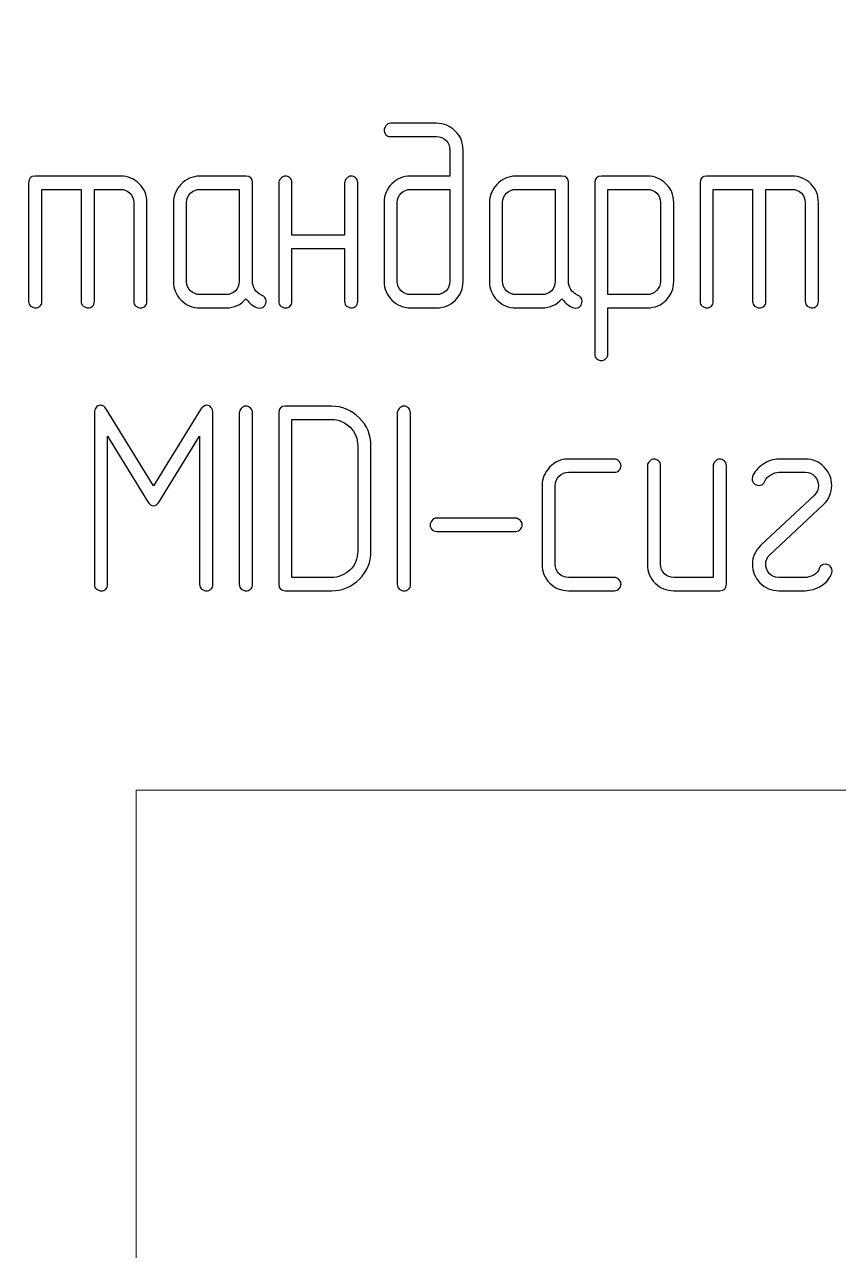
# Model space of a CAD drawing. Header units: millimetres. Extents: x -200 to 200, y -144 to 143.
# Drawn here: x -42.22 to -25.18, y 16.67 to 42.32 of the extents above; entities that cross this region are included whole.
import ezdxf

# ---------------------------------------------------------------- set-up
doc = ezdxf.new("R2010")
doc.units = ezdxf.units.MM
doc.header["$MEASUREMENT"] = 0
doc.layers.add('BLACK', color=7, linetype='Continuous')

msp = doc.modelspace()

# ---------------------------------------------------------------- linework, layer by layer
at = {"layer": 'BLACK', "color": 250, "lineweight": 20}
msp.add_lwpolyline([(-39.8769, -34.0505), (5.5219, -34.0505), (5.5219, 26.2989), (-39.8769, 26.2989), (-39.8769, -34.0505)], close=True, dxfattribs=at)
msp.add_open_spline([(-39.771, 92.8986), (-39.771, 92.8986), (-109.3226, 92.8986), (-109.3226, 92.8986), (-109.3226, 92.8986), (-109.3226, -92.0979), (-109.3226, -92.0979), (-109.3226, -92.0979), (-40.0365, -92.0979), (-40.0365, -92.0979)], degree=3, knots=[0, 0, 0, 0, 0.3333333, 0.3333333, 0.3333333, 0.6666667, 0.6666667, 0.6666667, 1, 1, 1, 1], dxfattribs=at)
at = {"layer": 'BLACK', "color": 250}
for points, knots in [([(-33.312, 39.146), (-33.312, 39.146), (-33.312, 39.7019), (-33.312, 39.7019), (-33.312, 39.7772), (-33.3383, 39.8421), (-33.392, 39.8957), (-33.4446, 39.9494), (-33.5114, 39.9757), (-33.5904, 39.9757), (-33.5904, 39.9757), (-34.5519, 39.9757), (-34.5519, 39.9757), (-34.5933, 39.9757), (-34.6281, 39.9889), (-34.6535, 40.0143), (-34.677, 40.0444), (-34.6892, 40.0773), (-34.6892, 40.114), (-34.6892, 40.1347), (-34.6779, 40.162), (-34.6544, 40.1986), (-34.6318, 40.2344), (-34.597, 40.2523), (-34.5509, 40.2523), (-34.5509, 40.2523), (-33.5895, 40.2523), (-33.5895, 40.2523), (-33.4371, 40.2523), (-33.3063, 40.1977), (-33.1982, 40.0895), (-33.09, 39.9813), (-33.0354, 39.8525), (-33.0354, 39.7038), (-33.0354, 39.7038), (-33.0354, 36.9428), (-33.0354, 36.9428), (-33.0354, 36.7923), (-33.0881, 36.6624), (-33.1935, 36.5542), (-33.2998, 36.4461), (-33.4315, 36.3915), (-33.5895, 36.3915), (-33.5895, 36.3915), (-34.1351, 36.3915), (-34.1351, 36.3915), (-34.2875, 36.3915), (-34.4183, 36.4461), (-34.5265, 36.5542), (-34.6347, 36.6624), (-34.6892, 36.7923), (-34.6892, 36.9428), (-34.6892, 36.9428), (-34.6892, 38.5947), (-34.6892, 38.5947), (-34.6892, 38.749), (-34.6356, 38.8797), (-34.5293, 38.986), (-34.423, 39.0923), (-34.2913, 39.146), (-34.1351, 39.146), (-34.1351, 39.146), (-33.312, 39.146), (-33.312, 39.146)], [0, 0, 0, 0, 0.047619, 0.047619, 0.047619, 0.0952381, 0.0952381, 0.0952381, 0.1428571, 0.1428571, 0.1428571, 0.1904762, 0.1904762, 0.1904762, 0.2380952, 0.2380952, 0.2380952, 0.2857143, 0.2857143, 0.2857143, 0.3333333, 0.3333333, 0.3333333, 0.3809524, 0.3809524, 0.3809524, 0.4285714, 0.4285714, 0.4285714, 0.4761905, 0.4761905, 0.4761905, 0.5238095, 0.5238095, 0.5238095, 0.5714286, 0.5714286, 0.5714286, 0.6190476, 0.6190476, 0.6190476, 0.6666667, 0.6666667, 0.6666667, 0.7142857, 0.7142857, 0.7142857, 0.7619048, 0.7619048, 0.7619048, 0.8095238, 0.8095238, 0.8095238, 0.8571429, 0.8571429, 0.8571429, 0.9047619, 0.9047619, 0.9047619, 0.952381, 0.952381, 0.952381, 1, 1, 1, 1]), ([(-41.0308, 38.8694), (-41.0308, 38.8694), (-41.8548, 38.8694), (-41.8548, 38.8694), (-41.8548, 38.8694), (-41.8548, 36.5288), (-41.8548, 36.5288), (-41.8548, 36.4856), (-41.868, 36.4498), (-41.8934, 36.4244), (-41.9198, 36.4028), (-41.9527, 36.3915), (-41.9931, 36.3915), (-42.0101, 36.3915), (-42.0421, 36.4028), (-42.09, 36.4244), (-42.1173, 36.447), (-42.1314, 36.4818), (-42.1314, 36.5288), (-42.1314, 36.5288), (-42.1314, 39.0086), (-42.1314, 39.0086), (-42.1314, 39.0999), (-42.0853, 39.146), (-41.9941, 39.146), (-41.9941, 39.146), (-40.2039, 39.146), (-40.2039, 39.146), (-40.0515, 39.146), (-39.9216, 39.0933), (-39.8144, 38.9879), (-39.7072, 38.8816), (-39.6535, 38.7509), (-39.6535, 38.5947), (-39.6535, 38.5947), (-39.6535, 36.5288), (-39.6535, 36.5288), (-39.6535, 36.4856), (-39.6667, 36.4498), (-39.6921, 36.4244), (-39.7184, 36.4028), (-39.7514, 36.3915), (-39.7918, 36.3915), (-39.8088, 36.3915), (-39.8407, 36.4028), (-39.8887, 36.4244), (-39.916, 36.447), (-39.9301, 36.4818), (-39.9301, 36.5288), (-39.9301, 36.5288), (-39.9301, 38.5938), (-39.9301, 38.5938), (-39.9301, 38.6709), (-39.9564, 38.7367), (-40.0101, 38.7894), (-40.0628, 38.8431), (-40.1277, 38.8694), (-40.2048, 38.8694), (-40.2048, 38.8694), (-40.7542, 38.8694), (-40.7542, 38.8694), (-40.7542, 38.8694), (-40.7542, 36.5288), (-40.7542, 36.5288), (-40.7542, 36.4856), (-40.7674, 36.4498), (-40.7928, 36.4244), (-40.8191, 36.4028), (-40.852, 36.3915), (-40.8925, 36.3915), (-40.9094, 36.3915), (-40.9414, 36.4028), (-40.9894, 36.4244), (-41.0167, 36.447), (-41.0308, 36.4818), (-41.0308, 36.5288), (-41.0308, 36.5288), (-41.0308, 38.8694), (-41.0308, 38.8694)], [0, 0, 0, 0, 0.0384615, 0.0384615, 0.0384615, 0.0769231, 0.0769231, 0.0769231, 0.1153846, 0.1153846, 0.1153846, 0.1538462, 0.1538462, 0.1538462, 0.1923077, 0.1923077, 0.1923077, 0.2307692, 0.2307692, 0.2307692, 0.2692308, 0.2692308, 0.2692308, 0.3076923, 0.3076923, 0.3076923, 0.3461538, 0.3461538, 0.3461538, 0.3846154, 0.3846154, 0.3846154, 0.4230769, 0.4230769, 0.4230769, 0.4615385, 0.4615385, 0.4615385, 0.5, 0.5, 0.5, 0.5384615, 0.5384615, 0.5384615, 0.5769231, 0.5769231, 0.5769231, 0.6153846, 0.6153846, 0.6153846, 0.6538462, 0.6538462, 0.6538462, 0.6923077, 0.6923077, 0.6923077, 0.7307692, 0.7307692, 0.7307692, 0.7692308, 0.7692308, 0.7692308, 0.8076923, 0.8076923, 0.8076923, 0.8461538, 0.8461538, 0.8461538, 0.8846154, 0.8846154, 0.8846154, 0.9230769, 0.9230769, 0.9230769, 0.9615385, 0.9615385, 0.9615385, 1, 1, 1, 1]), ([(-37.2584, 36.6587), (-37.1926, 36.6361), (-37.1587, 36.5928), (-37.1587, 36.5288), (-37.1587, 36.4884), (-37.1719, 36.4545), (-37.1982, 36.4272), (-37.2198, 36.4), (-37.2509, 36.3859), (-37.2913, 36.3859), (-37.2913, 36.3859), (-37.3412, 36.3915), (-37.3412, 36.3915), (-37.3816, 36.4028), (-37.4259, 36.4282), (-37.4738, 36.4696), (-37.4898, 36.479), (-37.5265, 36.5147), (-37.5839, 36.5778), (-37.6921, 36.4536), (-37.8304, 36.3915), (-37.9969, 36.3915), (-37.9969, 36.3915), (-38.5482, 36.3915), (-38.5482, 36.3915), (-38.7024, 36.3915), (-38.8332, 36.4451), (-38.9395, 36.5514), (-39.0458, 36.6577), (-39.0994, 36.7885), (-39.0994, 36.9428), (-39.0994, 36.9428), (-39.0994, 38.5947), (-39.0994, 38.5947), (-39.0994, 38.733), (-39.0467, 38.859), (-38.9423, 38.9738), (-38.8379, 39.0886), (-38.7062, 39.146), (-38.5482, 39.146), (-38.5482, 39.146), (-37.5839, 39.146), (-37.5839, 39.146), (-37.4917, 39.146), (-37.4456, 39.0999), (-37.4456, 39.0086), (-37.4456, 39.0086), (-37.4456, 36.9447), (-37.4456, 36.9447), (-37.4456, 36.8891), (-37.4287, 36.8318), (-37.3958, 36.7716), (-37.3685, 36.7292), (-37.3224, 36.6916), (-37.2584, 36.6587)], [0, 0, 0, 0, 0.0555556, 0.0555556, 0.0555556, 0.1111111, 0.1111111, 0.1111111, 0.1666667, 0.1666667, 0.1666667, 0.2222222, 0.2222222, 0.2222222, 0.2777778, 0.2777778, 0.2777778, 0.3333333, 0.3333333, 0.3333333, 0.3888889, 0.3888889, 0.3888889, 0.4444444, 0.4444444, 0.4444444, 0.5, 0.5, 0.5, 0.5555556, 0.5555556, 0.5555556, 0.6111111, 0.6111111, 0.6111111, 0.6666667, 0.6666667, 0.6666667, 0.7222222, 0.7222222, 0.7222222, 0.7777778, 0.7777778, 0.7777778, 0.8333333, 0.8333333, 0.8333333, 0.8888889, 0.8888889, 0.8888889, 0.9444444, 0.9444444, 0.9444444, 1, 1, 1, 1]), ([(-35.5171, 37.9098), (-35.5171, 37.9098), (-35.5171, 39.0086), (-35.5171, 39.0086), (-35.5171, 39.0378), (-35.503, 39.0679), (-35.4757, 39.0989), (-35.4475, 39.13), (-35.4155, 39.146), (-35.3788, 39.146), (-35.3459, 39.146), (-35.3139, 39.1337), (-35.2847, 39.1102), (-35.2556, 39.0867), (-35.2405, 39.0519), (-35.2405, 39.0086), (-35.2405, 39.0086), (-35.2405, 36.5288), (-35.2405, 36.5288), (-35.2405, 36.4856), (-35.2537, 36.4498), (-35.2791, 36.4244), (-35.3054, 36.4028), (-35.3384, 36.3915), (-35.3788, 36.3915), (-35.3957, 36.3915), (-35.4277, 36.4028), (-35.4757, 36.4244), (-35.503, 36.447), (-35.5171, 36.4818), (-35.5171, 36.5298), (-35.5171, 36.5298), (-35.5171, 37.6333), (-35.5171, 37.6333), (-35.5171, 37.6333), (-36.6177, 37.6333), (-36.6177, 37.6333), (-36.6177, 37.6333), (-36.6177, 36.5298), (-36.6177, 36.5298), (-36.6177, 36.4856), (-36.6309, 36.4508), (-36.6563, 36.4244), (-36.6827, 36.4028), (-36.7156, 36.3915), (-36.756, 36.3915), (-36.773, 36.3915), (-36.805, 36.4028), (-36.8529, 36.4244), (-36.8802, 36.447), (-36.8943, 36.4818), (-36.8943, 36.5288), (-36.8943, 36.5288), (-36.8943, 39.0086), (-36.8943, 39.0086), (-36.8943, 39.0378), (-36.8802, 39.0679), (-36.8529, 39.0989), (-36.8247, 39.13), (-36.7927, 39.146), (-36.756, 39.146), (-36.7231, 39.146), (-36.6911, 39.1337), (-36.662, 39.1102), (-36.6328, 39.0867), (-36.6177, 39.0528), (-36.6177, 39.0086), (-36.6177, 39.0086), (-36.6177, 37.9098), (-36.6177, 37.9098), (-36.6177, 37.9098), (-35.5171, 37.9098), (-35.5171, 37.9098)], [0, 0, 0, 0, 0.0416667, 0.0416667, 0.0416667, 0.0833333, 0.0833333, 0.0833333, 0.125, 0.125, 0.125, 0.1666667, 0.1666667, 0.1666667, 0.2083333, 0.2083333, 0.2083333, 0.25, 0.25, 0.25, 0.2916667, 0.2916667, 0.2916667, 0.3333333, 0.3333333, 0.3333333, 0.375, 0.375, 0.375, 0.4166667, 0.4166667, 0.4166667, 0.4583333, 0.4583333, 0.4583333, 0.5, 0.5, 0.5, 0.5416667, 0.5416667, 0.5416667, 0.5833333, 0.5833333, 0.5833333, 0.625, 0.625, 0.625, 0.6666667, 0.6666667, 0.6666667, 0.7083333, 0.7083333, 0.7083333, 0.75, 0.75, 0.75, 0.7916667, 0.7916667, 0.7916667, 0.8333333, 0.8333333, 0.8333333, 0.875, 0.875, 0.875, 0.9166667, 0.9166667, 0.9166667, 0.9583333, 0.9583333, 0.9583333, 1, 1, 1, 1]), ([(-30.6431, 36.6587), (-30.5773, 36.6361), (-30.5434, 36.5928), (-30.5434, 36.5288), (-30.5434, 36.4884), (-30.5566, 36.4545), (-30.5829, 36.4272), (-30.6045, 36.4), (-30.6356, 36.3859), (-30.676, 36.3859), (-30.676, 36.3859), (-30.7259, 36.3915), (-30.7259, 36.3915), (-30.7663, 36.4028), (-30.8106, 36.4282), (-30.8585, 36.4696), (-30.8745, 36.479), (-30.9112, 36.5147), (-30.9686, 36.5778), (-31.0768, 36.4536), (-31.2151, 36.3915), (-31.3816, 36.3915), (-31.3816, 36.3915), (-31.9329, 36.3915), (-31.9329, 36.3915), (-32.0871, 36.3915), (-32.2179, 36.4451), (-32.3242, 36.5514), (-32.4305, 36.6577), (-32.4841, 36.7885), (-32.4841, 36.9428), (-32.4841, 36.9428), (-32.4841, 38.5947), (-32.4841, 38.5947), (-32.4841, 38.733), (-32.4314, 38.859), (-32.327, 38.9738), (-32.2226, 39.0886), (-32.0909, 39.146), (-31.9329, 39.146), (-31.9329, 39.146), (-30.9686, 39.146), (-30.9686, 39.146), (-30.8764, 39.146), (-30.8303, 39.0999), (-30.8303, 39.0086), (-30.8303, 39.0086), (-30.8303, 36.9447), (-30.8303, 36.9447), (-30.8303, 36.8891), (-30.8134, 36.8318), (-30.7805, 36.7716), (-30.7532, 36.7292), (-30.7071, 36.6916), (-30.6431, 36.6587)], [0, 0, 0, 0, 0.0555556, 0.0555556, 0.0555556, 0.1111111, 0.1111111, 0.1111111, 0.1666667, 0.1666667, 0.1666667, 0.2222222, 0.2222222, 0.2222222, 0.2777778, 0.2777778, 0.2777778, 0.3333333, 0.3333333, 0.3333333, 0.3888889, 0.3888889, 0.3888889, 0.4444444, 0.4444444, 0.4444444, 0.5, 0.5, 0.5, 0.5555556, 0.5555556, 0.5555556, 0.6111111, 0.6111111, 0.6111111, 0.6666667, 0.6666667, 0.6666667, 0.7222222, 0.7222222, 0.7222222, 0.7777778, 0.7777778, 0.7777778, 0.8333333, 0.8333333, 0.8333333, 0.8888889, 0.8888889, 0.8888889, 0.9444444, 0.9444444, 0.9444444, 1, 1, 1, 1]), ([(-30.0024, 36.3915), (-30.0024, 36.3915), (-30.0024, 35.4254), (-30.0024, 35.4254), (-30.0024, 35.3915), (-30.0175, 35.3605), (-30.0467, 35.3313), (-30.0758, 35.3012), (-30.1078, 35.2871), (-30.1407, 35.2861), (-30.1737, 35.2871), (-30.2056, 35.2984), (-30.2348, 35.3228), (-30.264, 35.3463), (-30.279, 35.3802), (-30.279, 35.4244), (-30.279, 35.4244), (-30.279, 39.0077), (-30.279, 39.0077), (-30.279, 39.0999), (-30.2329, 39.146), (-30.1407, 39.146), (-30.1407, 39.146), (-29.1737, 39.146), (-29.1737, 39.146), (-29.025, 39.146), (-28.8961, 39.0933), (-28.788, 38.9879), (-28.6798, 38.8826), (-28.6252, 38.7527), (-28.6252, 38.5985), (-28.6252, 38.5985), (-28.6252, 36.9447), (-28.6252, 36.9447), (-28.6252, 36.7923), (-28.6779, 36.6624), (-28.7833, 36.5542), (-28.8896, 36.4461), (-29.0194, 36.3915), (-29.1737, 36.3915), (-29.1737, 36.3915), (-30.0024, 36.3915), (-30.0024, 36.3915)], [0, 0, 0, 0, 0.0714286, 0.0714286, 0.0714286, 0.1428571, 0.1428571, 0.1428571, 0.2142857, 0.2142857, 0.2142857, 0.2857143, 0.2857143, 0.2857143, 0.3571429, 0.3571429, 0.3571429, 0.4285714, 0.4285714, 0.4285714, 0.5, 0.5, 0.5, 0.5714286, 0.5714286, 0.5714286, 0.6428571, 0.6428571, 0.6428571, 0.7142857, 0.7142857, 0.7142857, 0.7857143, 0.7857143, 0.7857143, 0.8571429, 0.8571429, 0.8571429, 0.9285714, 0.9285714, 0.9285714, 1, 1, 1, 1]), ([(-26.9733, 38.8694), (-26.9733, 38.8694), (-27.7973, 38.8694), (-27.7973, 38.8694), (-27.7973, 38.8694), (-27.7973, 36.5288), (-27.7973, 36.5288), (-27.7973, 36.4856), (-27.8105, 36.4498), (-27.8359, 36.4244), (-27.8623, 36.4028), (-27.8952, 36.3915), (-27.9356, 36.3915), (-27.9526, 36.3915), (-27.9846, 36.4028), (-28.0325, 36.4244), (-28.0598, 36.447), (-28.0739, 36.4818), (-28.0739, 36.5288), (-28.0739, 36.5288), (-28.0739, 39.0086), (-28.0739, 39.0086), (-28.0739, 39.0999), (-28.0278, 39.146), (-27.9366, 39.146), (-27.9366, 39.146), (-26.1464, 39.146), (-26.1464, 39.146), (-25.994, 39.146), (-25.8641, 39.0933), (-25.7569, 38.9879), (-25.6497, 38.8816), (-25.596, 38.7509), (-25.596, 38.5947), (-25.596, 38.5947), (-25.596, 36.5288), (-25.596, 36.5288), (-25.596, 36.4856), (-25.6092, 36.4498), (-25.6346, 36.4244), (-25.6609, 36.4028), (-25.6939, 36.3915), (-25.7343, 36.3915), (-25.7513, 36.3915), (-25.7832, 36.4028), (-25.8312, 36.4244), (-25.8585, 36.447), (-25.8726, 36.4818), (-25.8726, 36.5288), (-25.8726, 36.5288), (-25.8726, 38.5938), (-25.8726, 38.5938), (-25.8726, 38.6709), (-25.8989, 38.7367), (-25.9526, 38.7894), (-26.0053, 38.8431), (-26.0702, 38.8694), (-26.1473, 38.8694), (-26.1473, 38.8694), (-26.6967, 38.8694), (-26.6967, 38.8694), (-26.6967, 38.8694), (-26.6967, 36.5288), (-26.6967, 36.5288), (-26.6967, 36.4856), (-26.7099, 36.4498), (-26.7353, 36.4244), (-26.7616, 36.4028), (-26.7945, 36.3915), (-26.835, 36.3915), (-26.8519, 36.3915), (-26.8839, 36.4028), (-26.9319, 36.4244), (-26.9592, 36.447), (-26.9733, 36.4818), (-26.9733, 36.5288), (-26.9733, 36.5288), (-26.9733, 38.8694), (-26.9733, 38.8694)], [0, 0, 0, 0, 0.0384615, 0.0384615, 0.0384615, 0.0769231, 0.0769231, 0.0769231, 0.1153846, 0.1153846, 0.1153846, 0.1538462, 0.1538462, 0.1538462, 0.1923077, 0.1923077, 0.1923077, 0.2307692, 0.2307692, 0.2307692, 0.2692308, 0.2692308, 0.2692308, 0.3076923, 0.3076923, 0.3076923, 0.3461538, 0.3461538, 0.3461538, 0.3846154, 0.3846154, 0.3846154, 0.4230769, 0.4230769, 0.4230769, 0.4615385, 0.4615385, 0.4615385, 0.5, 0.5, 0.5, 0.5384615, 0.5384615, 0.5384615, 0.5769231, 0.5769231, 0.5769231, 0.6153846, 0.6153846, 0.6153846, 0.6538462, 0.6538462, 0.6538462, 0.6923077, 0.6923077, 0.6923077, 0.7307692, 0.7307692, 0.7307692, 0.7692308, 0.7692308, 0.7692308, 0.8076923, 0.8076923, 0.8076923, 0.8461538, 0.8461538, 0.8461538, 0.8846154, 0.8846154, 0.8846154, 0.9230769, 0.9230769, 0.9230769, 0.9615385, 0.9615385, 0.9615385, 1, 1, 1, 1]), ([(-37.7222, 36.9437), (-37.7222, 36.9437), (-37.7222, 38.8694), (-37.7222, 38.8694), (-37.7222, 38.8694), (-38.5472, 38.8694), (-38.5472, 38.8694), (-38.6244, 38.8694), (-38.6902, 38.8431), (-38.7429, 38.7894), (-38.7965, 38.7367), (-38.8228, 38.6709), (-38.8228, 38.5947), (-38.8228, 38.5947), (-38.8228, 36.9437), (-38.8228, 36.9437), (-38.8228, 36.8666), (-38.7965, 36.8007), (-38.7429, 36.748), (-38.6902, 36.6944), (-38.6244, 36.6681), (-38.5472, 36.6681), (-38.5472, 36.6681), (-37.9969, 36.6681), (-37.9969, 36.6681), (-37.9207, 36.6681), (-37.8548, 36.6944), (-37.8022, 36.748), (-37.7485, 36.8007), (-37.7222, 36.8666), (-37.7222, 36.9437)], [0, 0, 0, 0, 0.1, 0.1, 0.1, 0.2, 0.2, 0.2, 0.3, 0.3, 0.3, 0.4, 0.4, 0.4, 0.5, 0.5, 0.5, 0.6, 0.6, 0.6, 0.7, 0.7, 0.7, 0.8, 0.8, 0.8, 0.9, 0.9, 0.9, 1, 1, 1, 1]), ([(-33.312, 38.8694), (-33.312, 38.8694), (-34.1351, 38.8694), (-34.1351, 38.8694), (-34.2113, 38.8694), (-34.2772, 38.8421), (-34.3317, 38.7885), (-34.3854, 38.7339), (-34.4126, 38.669), (-34.4126, 38.5947), (-34.4126, 38.5947), (-34.4126, 36.9437), (-34.4126, 36.9437), (-34.4126, 36.8666), (-34.3863, 36.8007), (-34.3327, 36.748), (-34.28, 36.6944), (-34.2132, 36.6681), (-34.1351, 36.6681), (-34.1351, 36.6681), (-33.5895, 36.6681), (-33.5895, 36.6681), (-33.5133, 36.6681), (-33.4475, 36.6954), (-33.3929, 36.749), (-33.3393, 36.8035), (-33.312, 36.8685), (-33.312, 36.9437), (-33.312, 36.9437), (-33.312, 38.8694), (-33.312, 38.8694)], [0, 0, 0, 0, 0.1, 0.1, 0.1, 0.2, 0.2, 0.2, 0.3, 0.3, 0.3, 0.4, 0.4, 0.4, 0.5, 0.5, 0.5, 0.6, 0.6, 0.6, 0.7, 0.7, 0.7, 0.8, 0.8, 0.8, 0.9, 0.9, 0.9, 1, 1, 1, 1]), ([(-31.1069, 36.9437), (-31.1069, 36.9437), (-31.1069, 38.8694), (-31.1069, 38.8694), (-31.1069, 38.8694), (-31.9319, 38.8694), (-31.9319, 38.8694), (-32.0091, 38.8694), (-32.0749, 38.8431), (-32.1276, 38.7894), (-32.1812, 38.7367), (-32.2075, 38.6709), (-32.2075, 38.5947), (-32.2075, 38.5947), (-32.2075, 36.9437), (-32.2075, 36.9437), (-32.2075, 36.8666), (-32.1812, 36.8007), (-32.1276, 36.748), (-32.0749, 36.6944), (-32.0091, 36.6681), (-31.9319, 36.6681), (-31.9319, 36.6681), (-31.3816, 36.6681), (-31.3816, 36.6681), (-31.3054, 36.6681), (-31.2395, 36.6944), (-31.1869, 36.748), (-31.1332, 36.8007), (-31.1069, 36.8666), (-31.1069, 36.9437)], [0, 0, 0, 0, 0.1, 0.1, 0.1, 0.2, 0.2, 0.2, 0.3, 0.3, 0.3, 0.4, 0.4, 0.4, 0.5, 0.5, 0.5, 0.6, 0.6, 0.6, 0.7, 0.7, 0.7, 0.8, 0.8, 0.8, 0.9, 0.9, 0.9, 1, 1, 1, 1]), ([(-30.0024, 36.6681), (-30.0024, 36.6681), (-29.1746, 36.6681), (-29.1746, 36.6681), (-29.1031, 36.6681), (-29.0391, 36.6954), (-28.9846, 36.7509), (-28.9291, 36.8054), (-28.9018, 36.8703), (-28.9018, 36.9456), (-28.9018, 36.9456), (-28.9018, 38.5975), (-28.9018, 38.5975), (-28.9018, 38.6728), (-28.9281, 38.7367), (-28.9818, 38.7894), (-29.0344, 38.8431), (-29.0993, 38.8694), (-29.1746, 38.8694), (-29.1746, 38.8694), (-30.0024, 38.8694), (-30.0024, 38.8694), (-30.0024, 38.8694), (-30.0024, 36.6681), (-30.0024, 36.6681)], [0, 0, 0, 0, 0.125, 0.125, 0.125, 0.25, 0.25, 0.25, 0.375, 0.375, 0.375, 0.5, 0.5, 0.5, 0.625, 0.625, 0.625, 0.75, 0.75, 0.75, 0.875, 0.875, 0.875, 1, 1, 1, 1]), ([(-38.2753, 30.6078), (-38.2753, 30.5636), (-38.2885, 30.5288), (-38.3139, 30.5034), (-38.3402, 30.4808), (-38.3732, 30.4705), (-38.4136, 30.4695), (-38.4306, 30.4705), (-38.4625, 30.4808), (-38.5105, 30.5034), (-38.5378, 30.525), (-38.5519, 30.5608), (-38.5519, 30.6087), (-38.5519, 30.6087), (-38.5519, 33.7075), (-38.5519, 33.7075), (-38.5519, 33.7075), (-39.3976, 32.335), (-39.3976, 32.335), (-39.4324, 32.2776), (-39.4729, 32.2494), (-39.518, 32.2494), (-39.5623, 32.2494), (-39.6008, 32.2776), (-39.6338, 32.335), (-39.6338, 32.335), (-40.4766, 33.7047), (-40.4766, 33.7047), (-40.4766, 33.7047), (-40.4766, 30.6087), (-40.4766, 30.6087), (-40.4766, 30.5645), (-40.4898, 30.5288), (-40.5152, 30.5034), (-40.5416, 30.4808), (-40.5745, 30.4705), (-40.6149, 30.4695), (-40.6319, 30.4705), (-40.6639, 30.4808), (-40.7118, 30.5034), (-40.7391, 30.525), (-40.7532, 30.5598), (-40.7532, 30.6078), (-40.7532, 30.6078), (-40.7532, 34.1901), (-40.7532, 34.1901), (-40.7532, 34.24), (-40.7419, 34.2795), (-40.7184, 34.3077), (-40.6958, 34.3359), (-40.6657, 34.351), (-40.629, 34.351), (-40.6036, 34.351), (-40.5801, 34.3444), (-40.5604, 34.3312), (-40.5528, 34.3293), (-40.5322, 34.3068), (-40.4973, 34.2626), (-40.4973, 34.2626), (-39.5152, 32.6671), (-39.5152, 32.6671), (-39.5152, 32.6671), (-38.5312, 34.2626), (-38.5312, 34.2626), (-38.4945, 34.3209), (-38.4503, 34.351), (-38.3995, 34.351), (-38.3666, 34.351), (-38.3374, 34.3359), (-38.313, 34.3068), (-38.2876, 34.2767), (-38.2753, 34.2381), (-38.2753, 34.1901), (-38.2753, 34.1901), (-38.2753, 30.6078), (-38.2753, 30.6078)], [0, 0, 0, 0, 0.04, 0.04, 0.04, 0.08, 0.08, 0.08, 0.12, 0.12, 0.12, 0.16, 0.16, 0.16, 0.2, 0.2, 0.2, 0.24, 0.24, 0.24, 0.28, 0.28, 0.28, 0.32, 0.32, 0.32, 0.36, 0.36, 0.36, 0.4, 0.4, 0.4, 0.44, 0.44, 0.44, 0.48, 0.48, 0.48, 0.52, 0.52, 0.52, 0.56, 0.56, 0.56, 0.6, 0.6, 0.6, 0.64, 0.64, 0.64, 0.68, 0.68, 0.68, 0.72, 0.72, 0.72, 0.76, 0.76, 0.76, 0.8, 0.8, 0.8, 0.84, 0.84, 0.84, 0.88, 0.88, 0.88, 0.92, 0.92, 0.92, 0.96, 0.96, 0.96, 1, 1, 1, 1]), ([(-37.4446, 30.6078), (-37.4446, 30.5636), (-37.4578, 30.5288), (-37.4832, 30.5034), (-37.5096, 30.4808), (-37.5425, 30.4705), (-37.5829, 30.4695), (-37.5999, 30.4705), (-37.6319, 30.4808), (-37.6798, 30.5034), (-37.7071, 30.525), (-37.7212, 30.5598), (-37.7212, 30.6078), (-37.7212, 30.6078), (-37.7212, 34.1958), (-37.7212, 34.1958), (-37.7212, 34.2249), (-37.7071, 34.255), (-37.6798, 34.287), (-37.6516, 34.3181), (-37.6196, 34.3341), (-37.5829, 34.3341), (-37.55, 34.3341), (-37.518, 34.3218), (-37.4889, 34.2974), (-37.4597, 34.2738), (-37.4446, 34.24), (-37.4446, 34.1958), (-37.4446, 34.1958), (-37.4446, 30.6078), (-37.4446, 30.6078)], [0, 0, 0, 0, 0.1, 0.1, 0.1, 0.2, 0.2, 0.2, 0.3, 0.3, 0.3, 0.4, 0.4, 0.4, 0.5, 0.5, 0.5, 0.6, 0.6, 0.6, 0.7, 0.7, 0.7, 0.8, 0.8, 0.8, 0.9, 0.9, 0.9, 1, 1, 1, 1]), ([(-34.9639, 31.2983), (-34.9639, 31.0725), (-35.0448, 30.8778), (-35.2066, 30.715), (-35.3675, 30.5523), (-35.5632, 30.4714), (-35.7927, 30.4714), (-35.7927, 30.4714), (-36.757, 30.4714), (-36.757, 30.4714), (-36.8482, 30.4714), (-36.8943, 30.5175), (-36.8943, 30.6097), (-36.8943, 30.6097), (-36.8943, 34.1939), (-36.8943, 34.1939), (-36.8943, 34.2861), (-36.8482, 34.3322), (-36.757, 34.3322), (-36.757, 34.3322), (-35.7927, 34.3322), (-35.7927, 34.3322), (-35.5669, 34.3322), (-35.3722, 34.2522), (-35.2095, 34.0913), (-35.0458, 33.9305), (-34.9639, 33.7348), (-34.9639, 33.5053), (-34.9639, 33.5053), (-34.9639, 31.2983), (-34.9639, 31.2983)], [0, 0, 0, 0, 0.1, 0.1, 0.1, 0.2, 0.2, 0.2, 0.3, 0.3, 0.3, 0.4, 0.4, 0.4, 0.5, 0.5, 0.5, 0.6, 0.6, 0.6, 0.7, 0.7, 0.7, 0.8, 0.8, 0.8, 0.9, 0.9, 0.9, 1, 1, 1, 1]), ([(-34.137, 30.6078), (-34.137, 30.5636), (-34.1502, 30.5288), (-34.1756, 30.5034), (-34.202, 30.4808), (-34.2349, 30.4705), (-34.2753, 30.4695), (-34.2923, 30.4705), (-34.3243, 30.4808), (-34.3722, 30.5034), (-34.3995, 30.525), (-34.4136, 30.5598), (-34.4136, 30.6078), (-34.4136, 30.6078), (-34.4136, 34.1958), (-34.4136, 34.1958), (-34.4136, 34.2249), (-34.3995, 34.255), (-34.3722, 34.287), (-34.344, 34.3181), (-34.312, 34.3341), (-34.2753, 34.3341), (-34.2424, 34.3341), (-34.2104, 34.3218), (-34.1813, 34.2974), (-34.1521, 34.2738), (-34.137, 34.24), (-34.137, 34.1958), (-34.137, 34.1958), (-34.137, 30.6078), (-34.137, 30.6078)], [0, 0, 0, 0, 0.1, 0.1, 0.1, 0.2, 0.2, 0.2, 0.3, 0.3, 0.3, 0.4, 0.4, 0.4, 0.5, 0.5, 0.5, 0.6, 0.6, 0.6, 0.7, 0.7, 0.7, 0.8, 0.8, 0.8, 0.9, 0.9, 0.9, 1, 1, 1, 1]), ([(-35.2405, 31.2992), (-35.2405, 31.2992), (-35.2405, 33.5043), (-35.2405, 33.5043), (-35.2405, 33.6548), (-35.2941, 33.7847), (-35.4023, 33.8928), (-35.5105, 34.001), (-35.6413, 34.0556), (-35.7927, 34.0556), (-35.7927, 34.0556), (-36.6177, 34.0556), (-36.6177, 34.0556), (-36.6177, 34.0556), (-36.6177, 30.748), (-36.6177, 30.748), (-36.6177, 30.748), (-35.7927, 30.748), (-35.7927, 30.748), (-35.645, 30.748), (-35.5152, 30.8007), (-35.4051, 30.9051), (-35.2951, 31.0095), (-35.2405, 31.1412), (-35.2405, 31.2992)], [0, 0, 0, 0, 0.125, 0.125, 0.125, 0.25, 0.25, 0.25, 0.375, 0.375, 0.375, 0.5, 0.5, 0.5, 0.625, 0.625, 0.625, 0.75, 0.75, 0.75, 0.875, 0.875, 0.875, 1, 1, 1, 1]), ([(-29.867, 30.4714), (-29.867, 30.4714), (-30.8304, 30.4714), (-30.8304, 30.4714), (-30.9846, 30.4714), (-31.1154, 30.525), (-31.2217, 30.6313), (-31.328, 30.7376), (-31.3816, 30.8684), (-31.3816, 31.0227), (-31.3816, 31.0227), (-31.3816, 32.6746), (-31.3816, 32.6746), (-31.3816, 32.8129), (-31.3289, 32.9389), (-31.2245, 33.0537), (-31.1201, 33.1685), (-30.9884, 33.2259), (-30.8304, 33.2259), (-30.8304, 33.2259), (-29.867, 33.2259), (-29.867, 33.2259), (-29.8332, 33.2259), (-29.8021, 33.2108), (-29.773, 33.1817), (-29.7438, 33.1525), (-29.7288, 33.1205), (-29.7288, 33.0876), (-29.7288, 33.0547), (-29.741, 33.0227), (-29.7645, 32.9935), (-29.789, 32.9643), (-29.8228, 32.9493), (-29.8661, 32.9493), (-29.8661, 32.9493), (-30.8294, 32.9493), (-30.8294, 32.9493), (-30.9066, 32.9493), (-30.9724, 32.923), (-31.0251, 32.8693), (-31.0787, 32.8166), (-31.105, 32.7508), (-31.105, 32.6746), (-31.105, 32.6746), (-31.105, 31.0236), (-31.105, 31.0236), (-31.105, 30.9465), (-31.0787, 30.8806), (-31.0251, 30.8279), (-30.9724, 30.7743), (-30.9066, 30.748), (-30.8294, 30.748), (-30.8294, 30.748), (-29.8661, 30.748), (-29.8661, 30.748), (-29.8332, 30.748), (-29.8021, 30.7329), (-29.773, 30.7038), (-29.7438, 30.6746), (-29.7288, 30.6426), (-29.7288, 30.6097), (-29.7288, 30.5768), (-29.741, 30.5448), (-29.7645, 30.5156), (-29.789, 30.4865), (-29.8228, 30.4714), (-29.867, 30.4714)], [0, 0, 0, 0, 0.0454545, 0.0454545, 0.0454545, 0.0909091, 0.0909091, 0.0909091, 0.1363636, 0.1363636, 0.1363636, 0.1818182, 0.1818182, 0.1818182, 0.2272727, 0.2272727, 0.2272727, 0.2727273, 0.2727273, 0.2727273, 0.3181818, 0.3181818, 0.3181818, 0.3636364, 0.3636364, 0.3636364, 0.4090909, 0.4090909, 0.4090909, 0.4545455, 0.4545455, 0.4545455, 0.5, 0.5, 0.5, 0.5454545, 0.5454545, 0.5454545, 0.5909091, 0.5909091, 0.5909091, 0.6363636, 0.6363636, 0.6363636, 0.6818182, 0.6818182, 0.6818182, 0.7272727, 0.7272727, 0.7272727, 0.7727273, 0.7727273, 0.7727273, 0.8181818, 0.8181818, 0.8181818, 0.8636364, 0.8636364, 0.8636364, 0.9090909, 0.9090909, 0.9090909, 0.9545455, 0.9545455, 0.9545455, 1, 1, 1, 1]), ([(-27.5227, 30.6087), (-27.5227, 30.5175), (-27.5688, 30.4714), (-27.661, 30.4714), (-27.661, 30.4714), (-28.6253, 30.4714), (-28.6253, 30.4714), (-28.7795, 30.4714), (-28.9103, 30.525), (-29.0166, 30.6313), (-29.1229, 30.7376), (-29.1765, 30.8684), (-29.1765, 31.0227), (-29.1765, 31.0227), (-29.1765, 33.0885), (-29.1765, 33.0885), (-29.1765, 33.1177), (-29.1624, 33.1478), (-29.1351, 33.1788), (-29.1069, 33.2099), (-29.0749, 33.2259), (-29.0382, 33.2259), (-29.0053, 33.2259), (-28.9733, 33.2136), (-28.9442, 33.1901), (-28.915, 33.1666), (-28.8999, 33.1318), (-28.8999, 33.0885), (-28.8999, 33.0885), (-28.8999, 31.0236), (-28.8999, 31.0236), (-28.8999, 30.9465), (-28.8736, 30.8806), (-28.82, 30.8279), (-28.7673, 30.7743), (-28.7015, 30.748), (-28.6243, 30.748), (-28.6243, 30.748), (-27.7993, 30.748), (-27.7993, 30.748), (-27.7993, 30.748), (-27.7993, 33.0885), (-27.7993, 33.0885), (-27.7993, 33.1177), (-27.7852, 33.1478), (-27.7579, 33.1788), (-27.7297, 33.2099), (-27.6977, 33.2259), (-27.661, 33.2259), (-27.6281, 33.2259), (-27.5961, 33.2136), (-27.5669, 33.1901), (-27.5378, 33.1666), (-27.5227, 33.1318), (-27.5227, 33.0885), (-27.5227, 33.0885), (-27.5227, 30.6087), (-27.5227, 30.6087)], [0, 0, 0, 0, 0.0526316, 0.0526316, 0.0526316, 0.1052632, 0.1052632, 0.1052632, 0.1578947, 0.1578947, 0.1578947, 0.2105263, 0.2105263, 0.2105263, 0.2631579, 0.2631579, 0.2631579, 0.3157895, 0.3157895, 0.3157895, 0.3684211, 0.3684211, 0.3684211, 0.4210526, 0.4210526, 0.4210526, 0.4736842, 0.4736842, 0.4736842, 0.5263158, 0.5263158, 0.5263158, 0.5789474, 0.5789474, 0.5789474, 0.6315789, 0.6315789, 0.6315789, 0.6842105, 0.6842105, 0.6842105, 0.7368421, 0.7368421, 0.7368421, 0.7894737, 0.7894737, 0.7894737, 0.8421053, 0.8421053, 0.8421053, 0.8947368, 0.8947368, 0.8947368, 0.9473684, 0.9473684, 0.9473684, 1, 1, 1, 1]), ([(-25.3176, 30.8392), (-25.3562, 30.7301), (-25.4286, 30.6417), (-25.5359, 30.5739), (-25.5857, 30.5457), (-25.6403, 30.5213), (-25.7014, 30.4987), (-25.7014, 30.4987), (-25.7927, 30.4799), (-25.7927, 30.4799), (-25.7927, 30.4799), (-25.8726, 30.4714), (-25.8726, 30.4714), (-25.8726, 30.4714), (-26.4249, 30.4714), (-26.4249, 30.4714), (-26.5848, 30.4714), (-26.7174, 30.5269), (-26.8209, 30.6379), (-26.9253, 30.7489), (-26.9771, 30.8778), (-26.9771, 31.0246), (-26.9771, 31.1788), (-26.9187, 31.3115), (-26.803, 31.4215), (-26.803, 31.4215), (-25.6798, 32.4733), (-25.6798, 32.4733), (-25.6224, 32.5297), (-25.5942, 32.5956), (-25.5942, 32.6708), (-25.5942, 32.7423), (-25.6196, 32.8072), (-25.6713, 32.8637), (-25.7231, 32.9211), (-25.7899, 32.9493), (-25.8726, 32.9493), (-25.8726, 32.9493), (-26.4239, 32.9493), (-26.4239, 32.9493), (-26.4785, 32.9493), (-26.5349, 32.9324), (-26.5932, 32.8985), (-26.6506, 32.8646), (-26.693, 32.8195), (-26.7184, 32.7611), (-26.74, 32.7047), (-26.7814, 32.6765), (-26.8425, 32.6765), (-26.8792, 32.6765), (-26.9112, 32.6887), (-26.9404, 32.7132), (-26.9686, 32.7376), (-26.9827, 32.7696), (-26.9827, 32.8082), (-26.9827, 32.8082), (-26.9771, 32.8609), (-26.9771, 32.8609), (-26.9385, 32.9578), (-26.8661, 33.0424), (-26.7607, 33.1158), (-26.6544, 33.1892), (-26.5424, 33.2259), (-26.4249, 33.2259), (-26.4249, 33.2259), (-25.8726, 33.2259), (-25.8726, 33.2259), (-25.7127, 33.2259), (-25.5801, 33.1704), (-25.4747, 33.0594), (-25.3703, 32.9484), (-25.3176, 32.8195), (-25.3176, 32.6727), (-25.3176, 32.5184), (-25.3759, 32.3858), (-25.4917, 32.2757), (-25.4917, 32.2757), (-26.6149, 31.224), (-26.6149, 31.224), (-26.6723, 31.1675), (-26.7005, 31.1017), (-26.7005, 31.0264), (-26.7005, 30.9709), (-26.676, 30.906), (-26.6262, 30.8308), (-26.5763, 30.7753), (-26.5095, 30.748), (-26.4249, 30.748), (-26.4249, 30.748), (-25.8726, 30.748), (-25.8726, 30.748), (-25.8303, 30.748), (-25.7701, 30.7649), (-25.693, 30.7978), (-25.6384, 30.8308), (-25.5998, 30.8769), (-25.5773, 30.9361), (-25.5556, 30.9954), (-25.5133, 31.0246), (-25.4503, 31.0246), (-25.4136, 31.0246), (-25.3806, 31.0123), (-25.3524, 30.9869), (-25.3242, 30.9625), (-25.3101, 30.9305), (-25.3101, 30.8919), (-25.3101, 30.8919), (-25.3176, 30.8392), (-25.3176, 30.8392)], [0, 0, 0, 0, 0.0277778, 0.0277778, 0.0277778, 0.0555556, 0.0555556, 0.0555556, 0.0833333, 0.0833333, 0.0833333, 0.1111111, 0.1111111, 0.1111111, 0.1388889, 0.1388889, 0.1388889, 0.1666667, 0.1666667, 0.1666667, 0.1944444, 0.1944444, 0.1944444, 0.2222222, 0.2222222, 0.2222222, 0.25, 0.25, 0.25, 0.2777778, 0.2777778, 0.2777778, 0.3055556, 0.3055556, 0.3055556, 0.3333333, 0.3333333, 0.3333333, 0.3611111, 0.3611111, 0.3611111, 0.3888889, 0.3888889, 0.3888889, 0.4166667, 0.4166667, 0.4166667, 0.4444444, 0.4444444, 0.4444444, 0.4722222, 0.4722222, 0.4722222, 0.5, 0.5, 0.5, 0.5277778, 0.5277778, 0.5277778, 0.5555556, 0.5555556, 0.5555556, 0.5833333, 0.5833333, 0.5833333, 0.6111111, 0.6111111, 0.6111111, 0.6388889, 0.6388889, 0.6388889, 0.6666667, 0.6666667, 0.6666667, 0.6944444, 0.6944444, 0.6944444, 0.7222222, 0.7222222, 0.7222222, 0.75, 0.75, 0.75, 0.7777778, 0.7777778, 0.7777778, 0.8055556, 0.8055556, 0.8055556, 0.8333333, 0.8333333, 0.8333333, 0.8611111, 0.8611111, 0.8611111, 0.8888889, 0.8888889, 0.8888889, 0.9166667, 0.9166667, 0.9166667, 0.9444444, 0.9444444, 0.9444444, 0.9722222, 0.9722222, 0.9722222, 1, 1, 1, 1]), ([(-31.9339, 31.7132), (-31.9339, 31.7132), (-33.5877, 31.7132), (-33.5877, 31.7132), (-33.63, 31.7132), (-33.6639, 31.7263), (-33.6893, 31.7517), (-33.7137, 31.7818), (-33.725, 31.8148), (-33.725, 31.8515), (-33.725, 31.8722), (-33.7137, 31.8994), (-33.6911, 31.9361), (-33.6676, 31.9719), (-33.6338, 31.9897), (-33.5877, 31.9897), (-33.5877, 31.9897), (-31.9339, 31.9897), (-31.9339, 31.9897), (-31.9009, 31.9897), (-31.8699, 31.9747), (-31.8407, 31.9455), (-31.8106, 31.9164), (-31.7965, 31.8844), (-31.7965, 31.8515), (-31.7965, 31.8185), (-31.8078, 31.7865), (-31.8323, 31.7574), (-31.8558, 31.7282), (-31.8896, 31.7132), (-31.9339, 31.7132)], [0, 0, 0, 0, 0.1, 0.1, 0.1, 0.2, 0.2, 0.2, 0.3, 0.3, 0.3, 0.4, 0.4, 0.4, 0.5, 0.5, 0.5, 0.6, 0.6, 0.6, 0.7, 0.7, 0.7, 0.8, 0.8, 0.8, 0.9, 0.9, 0.9, 1, 1, 1, 1])]:
    msp.add_open_spline(points, degree=3, knots=knots, dxfattribs=at)

doc.saveas('drawing.dxf')
